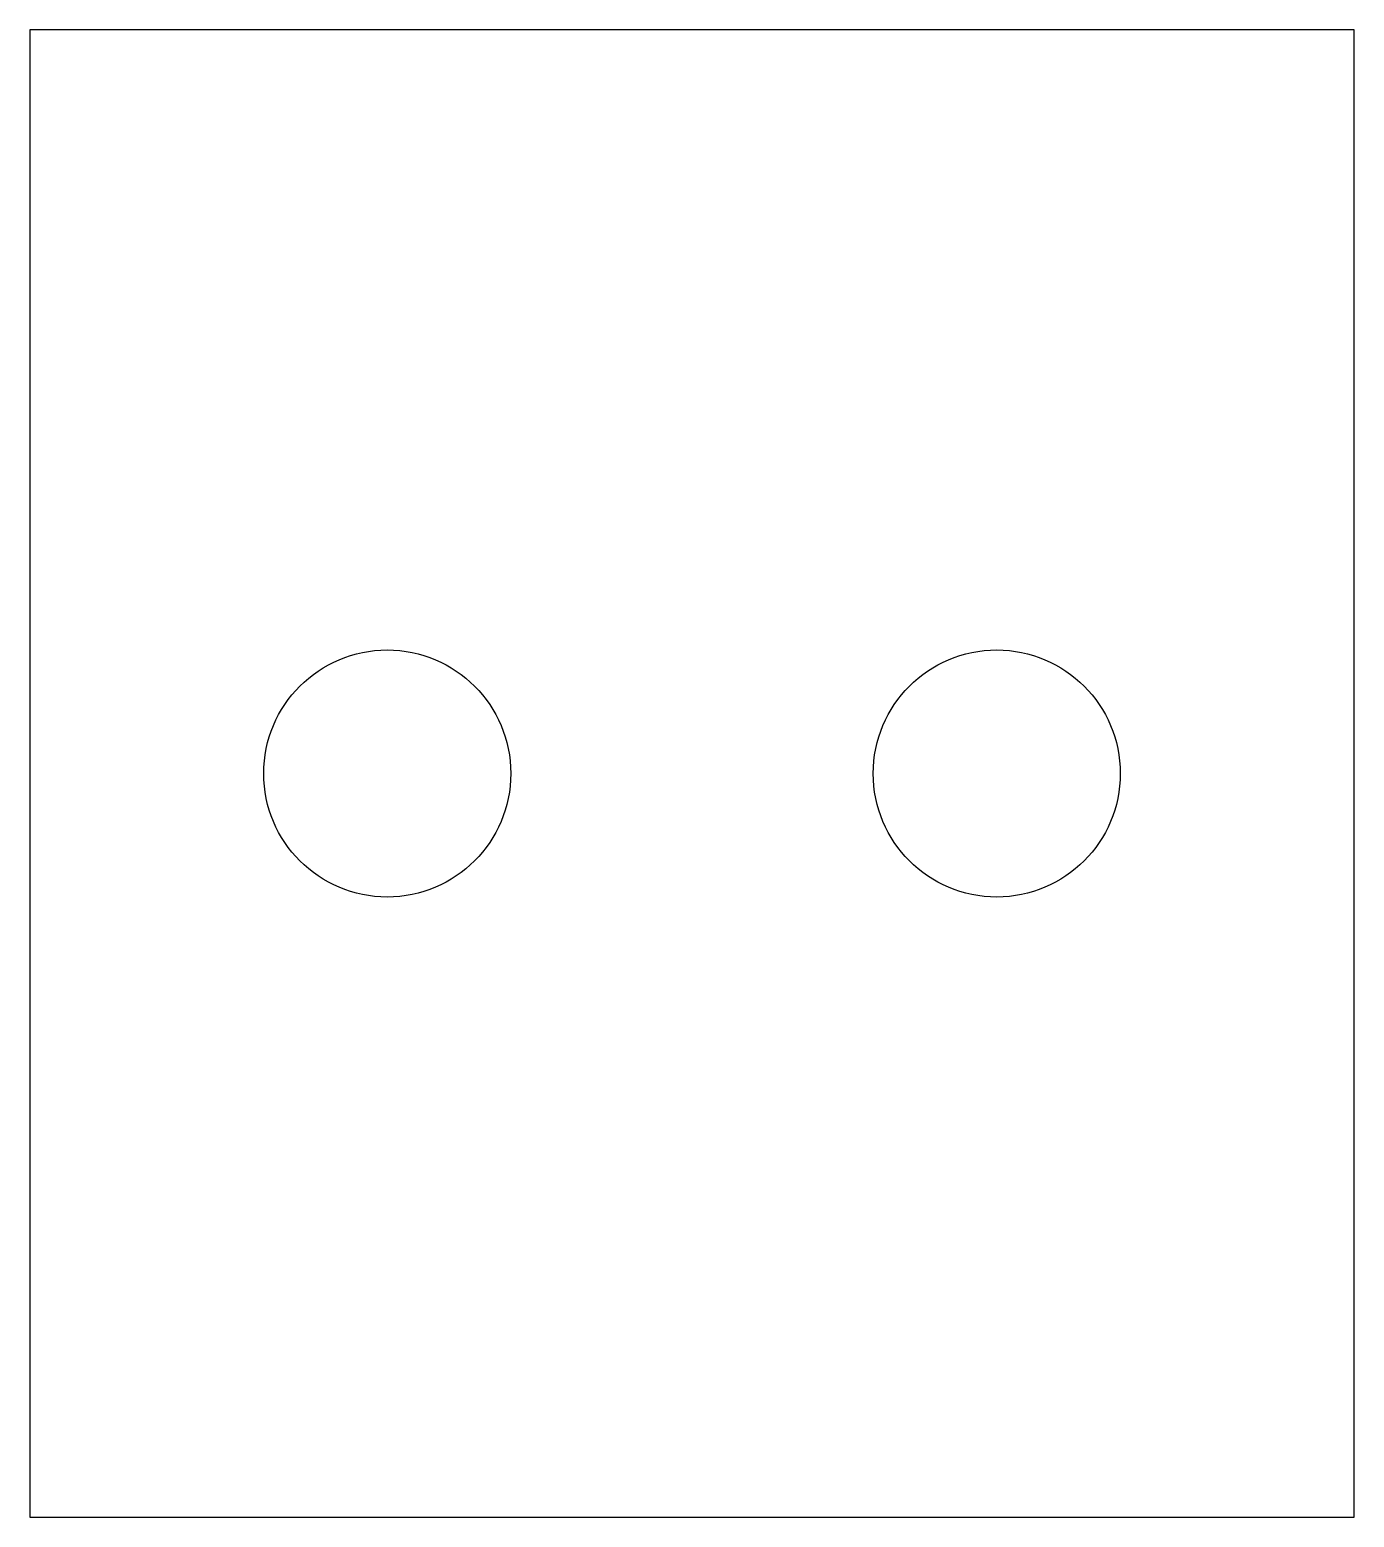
# Model space of a CAD drawing. Extents: x -2.76 to 2.76, y -3.1 to 3.1.
import ezdxf

# ---------------------------------------------------------------- set-up
doc = ezdxf.new("R2010")
doc.units = 0
doc.layers.add('LAYER_03', color=18, linetype='CONTINUOUS')

msp = doc.modelspace()

# ---------------------------------------------------------------- linework, layer by layer
at = {"layer": 'LAYER_03'}
msp.add_lwpolyline([(-2.7601, -3.1028), (2.7599, -3.1028), (2.7599, 3.0972), (-2.7601, 3.0972)], close=True, dxfattribs=at)
for centre in [(-1.2701, -0.0028, 0.06), (1.2699, -0.0028, 0.06)]:
    msp.add_circle(centre, 0.5148, dxfattribs=at)

doc.saveas('drawing.dxf')
